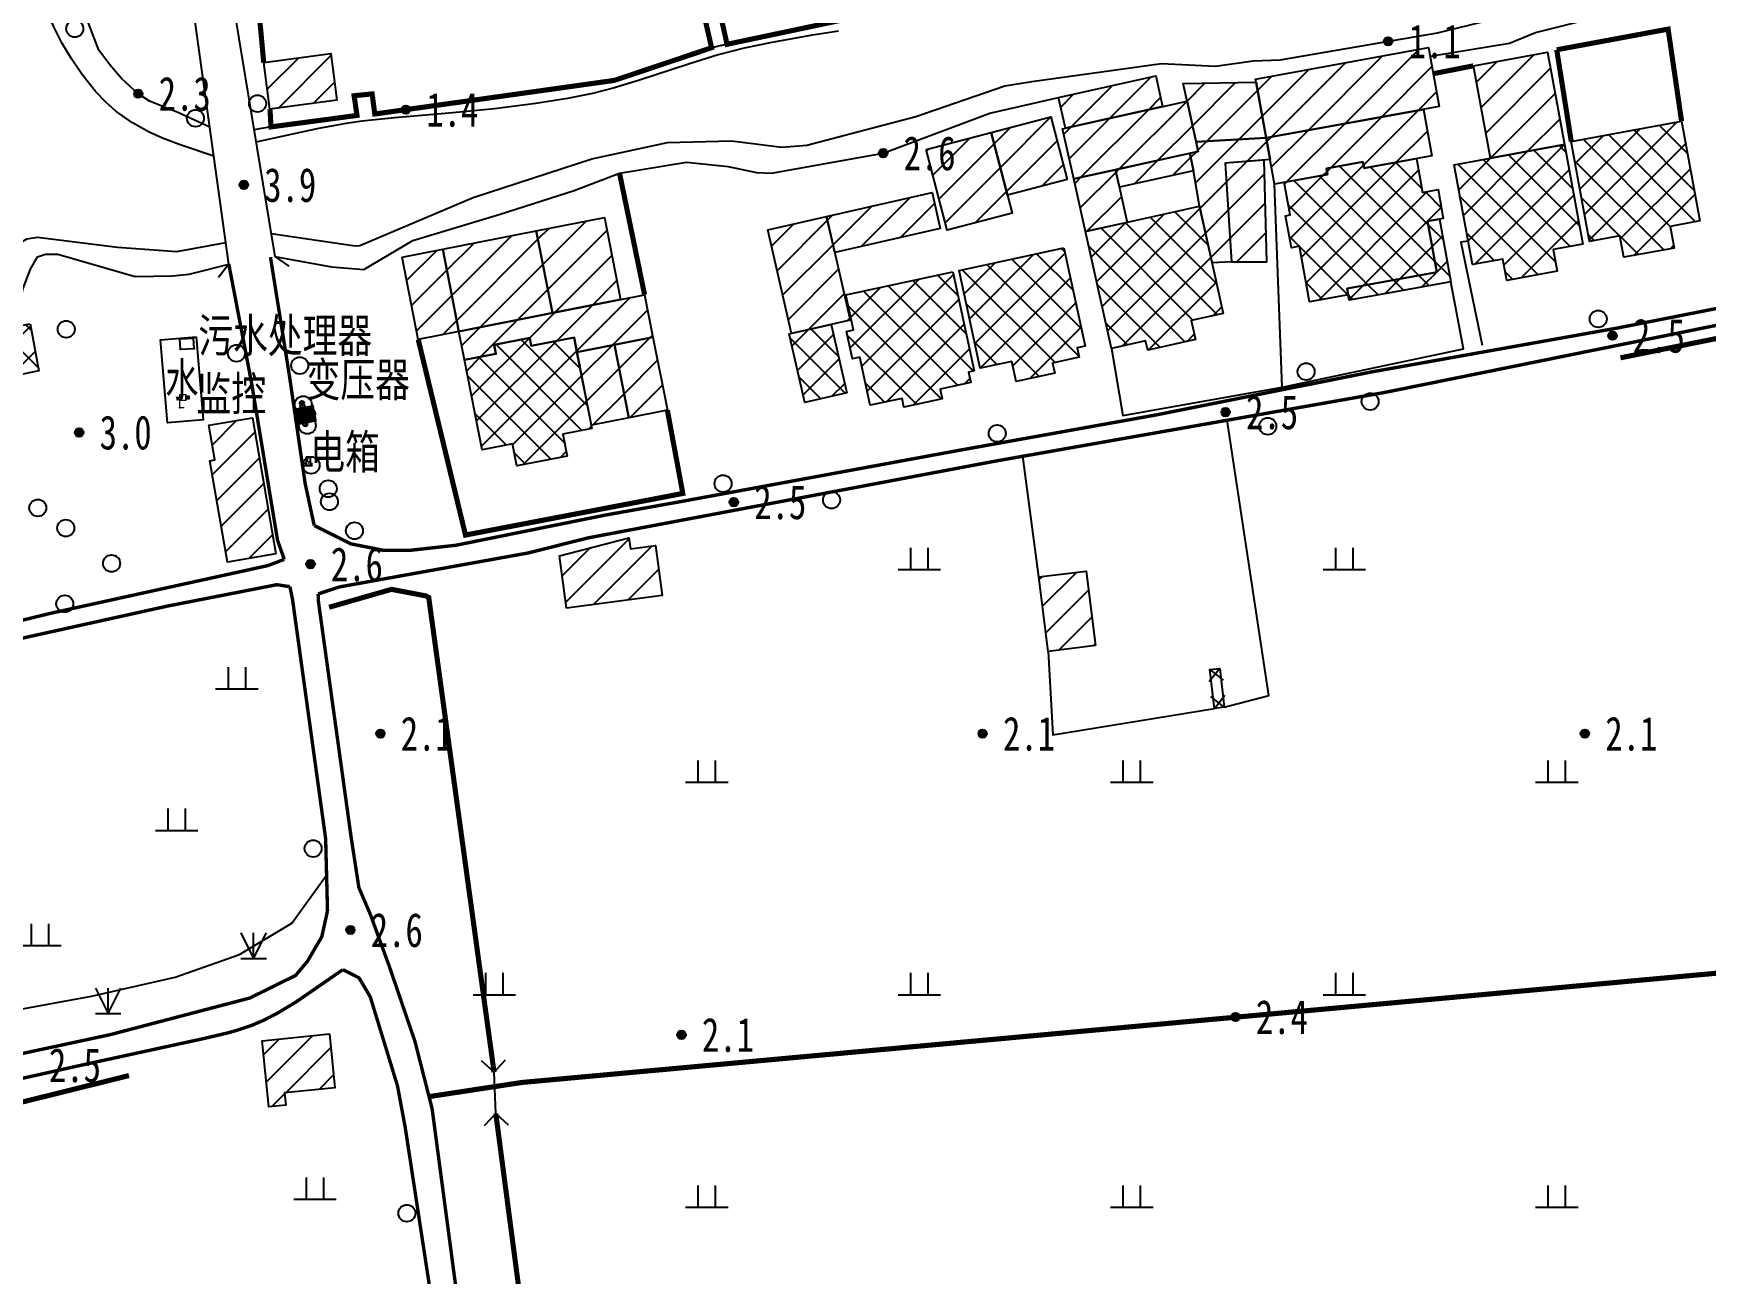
# Model space of a CAD drawing. Header units: metres. Extents: x 494039 to 619385, y 3351420 to 3402703.
# Drawn here: x 589556.1 to 589752.9, y 3392896.5 to 3393042.3 of the extents above; entities that cross this region are included whole.
import ezdxf
from ezdxf.enums import TextEntityAlignment as Align

# ---------------------------------------------------------------- set-up
doc = ezdxf.new("R2010")
doc.units = ezdxf.units.M
for name, pattern in [('2180', [0]), ('2430', [0]), ('2450', [0]), ('4410a', [0]), ('8521', [0]), ('8522', [0]), ('9610', [0])]:
    doc.linetypes.add(name, pattern=pattern)
for name, color, linetype in [('210100', 130, 'Continuous'), ('220200', 130, 'Continuous'), ('220900', 130, '2180'), ('261000', 141, 'Continuous'), ('310300', 8, 'Continuous'), ('310500', 8, 'Continuous'), ('310600', 8, 'Continuous'), ('380201', 8, '2430'), ('380202', 8, '2450'), ('420500', 8, 'Continuous'), ('430300', 8, 'Continuous'), ('440200', 8, '4410a'), ('510301', 8, 'Continuous'), ('510402', 8, 'Continuous'), ('720100', 8, 'Continuous'), ('760201', 8, '8521'), ('760202', 8, '8522'), ('810100', 8, '9610'), ('810302', 8, 'Continuous'), ('820200', 8, 'Continuous'), ('ASSIST', 8, 'Continuous'), ('DLSS', 8, 'Continuous'), ('GXYZ', 8, 'Continuous'), ('JMD', 8, 'Continuous'), ('备注', 8, 'Continuous')]:
    doc.layers.add(name, color=color, linetype=linetype)
doc.styles.add('HZ', font='simsun.ttc', dxfattribs={"width": 0.8})
pattern_1 = [(45, (0, 0), (-1.767766953, 1.767766953), []), (135, (0, 0), (-1.767766953, -1.767766953), [])]
pattern_2 = [(45, (0, 0), (-1.767766953, 1.767766953), [])]

# ---------------------------------------------------------------- blocks, each defined once
blk = doc.blocks.new('gc170')
at = {"linetype": 'Continuous'}
blk.add_circle((0, 0), 0.5, dxfattribs=at)
blk = doc.blocks.new('A$C28A84825')
at = {"linetype": 'Continuous', "const_width": 0.2, "flags": 128}
blk.add_lwpolyline([(0.33, 1.43), (0.13, 0.73), (0.53, 0.73), (0.33, 0.03)], dxfattribs=at)
blk = doc.blocks.new('gc314')
for p, q in [((-0.5, 0.5), (-1, 0.5)), ((-1, 0), (1, 0)), ((0.5, 0), (0.5, 0.5)), ((0.5, 0.5), (1, 0.5))]:
    blk.add_line(p, q)
blk.add_lwpolyline([(-0.5, 0), (0.5, 0), (0.5, 2), (-0.5, 2)], close=True)
blk.add_blockref('A$C28A84825', (-0.33, 0.27))
blk = doc.blocks.new('gc355')
blk.add_hatch(color=256).paths.add_polyline_path([(1.4, 2.7), (2.2, 2.7), (2.2, 1.9), (1.4, 1.9)])
at = {"lineweight": 15}
for q in [(0, 3), (1, 0)]:
    blk.add_line((0, 0), q, dxfattribs=at)
for points in [[(0, 3), (1.4, 3), (1.4, 1.6), (0, 1.6)], [(1.4, 2.7), (2.2, 2.7), (2.2, 1.9), (1.4, 1.9), (1.4, 2.7)]]:
    blk.add_lwpolyline(points, dxfattribs=at)
blk = doc.blocks.new('0612-线路地形')
at = {"layer": 'ASSIST', "color": 8, "linetype": 'Continuous', "flags": 128}
blk.add_lwpolyline([(589587.73, 3392998.85), (589588.13, 3392996.36)], dxfattribs=at)
at = {"layer": 'GXYZ', "color": 8, "linetype": 'Continuous'}
for p, q in [((589588.07, 3392998.65), (589587.48, 3392998.55)), ((589587.48, 3392998.55), (589587.79, 3392996.56)), ((589588.39, 3392996.65), (589588.07, 3392998.65)), ((589587.79, 3392996.56), (589588.39, 3392996.65))]:
    blk.add_line(p, q, dxfattribs=at)
at = {"layer": 'GXYZ', "color": 8, "linetype": 'Continuous', "const_width": 0.6, "flags": 128}
blk.add_lwpolyline([(589587.97, 3392997.35), (589587.89, 3392997.85)], dxfattribs=at)
at = {"layer": 'JMD', "color": 8, "linetype": 'Continuous', "flags": 128}
blk.add_lwpolyline([(589573.4, 3393005.19), (589575.07, 3393005.29), (589574.99, 3393006.44), (589573.32, 3393006.38)], close=True, dxfattribs=at)
at = {"layer": '备注', "color": 8, "linetype": 'Continuous'}
for p in [(589573.32, 3393006.38, 2.94), (589573.4, 3393005.19, 3.05), (589574.99, 3393006.44, 2.88), (589575.07, 3393005.29, 2.9), (589573.38, 3392998.35, 2.74), (589587.73, 3392998.85, 2.62), (589588.13, 3392996.36, 2.65), (589588.47, 3392991.49, 2.79)]:
    blk.add_point(p, dxfattribs=at)
at = {"layer": 'DLSS', "color": 8, "linetype": 'Continuous', "xscale": 0.5, "yscale": 0.5}
blk.add_blockref('gc355', (589573.38, 3392998.35, 2.74), dxfattribs=at)
at = {"layer": 'GXYZ', "color": 8, "linetype": 'Continuous', "xscale": 0.5, "yscale": 0.5}
for name, p in [('gc170', (589587.73, 3392998.85)), ('gc170', (589588.13, 3392996.36)), ('gc314', (589588.47, 3392991.49, 2.79))]:
    blk.add_blockref(name, p, dxfattribs=at)
at = {"layer": '备注', "color": 8, "linetype": 'Continuous', "style": 'HZ', "width": 0.75}
for s, p in [('污水处理器', (589575.53, 3393004.81, 3.05)), ('变压器', (589588.16, 3392999.61, 2.62)), ('监控', (589575.33, 3392997.94, 2.74)), ('电箱', (589588.72, 3392991.11, 2.79))]:
    blk.add_text(s, height=4, dxfattribs=at).set_placement(p)
blk = doc.blocks.new('p_point')
for radius in [0.25, 0.2, 0.15, 0.1, 0.05]:
    blk.add_circle((0, 0), radius)
blk.add_point((0, 0))
blk = doc.blocks.new('vm')
at = {"linetype": 'Continuous'}
for p, q in [((-0.5, 0), (-0.5, 1.3)), ((0.5, 1.3), (0.5, 0)), ((1.25, 0), (-1.25, 0))]:
    blk.add_line(p, q, dxfattribs=at)
blk = doc.blocks.new('gc124')
for p, q in [((-0.75, 1.5), (0, 0)), ((0, 0), (0, 1.5)), ((0, 0), (0.75, 1.5)), ((-0.75, 0), (0.75, 0))]:
    blk.add_line(p, q)
blk = doc.blocks.new('1-3&1-4')
at = {"layer": '310300', "linetype": 'Continuous'}
h = blk.add_hatch(dxfattribs=at)
h.set_pattern_fill('ANSI31', color=8, scale=20, style=0)
h.set_pattern_definition(pattern_2)
h.paths.add_polyline_path([(589701.1736, 3393030.0342), (589699.9133, 3393036.9719), (589720.2703, 3393040.6699), (589721.5306, 3393033.7322)])
h = blk.add_hatch(dxfattribs=at)
h.set_pattern_fill('ANSI31', color=8, scale=20, style=0)
h.set_pattern_definition(pattern_2)
h.paths.add_polyline_path([(589583.9726, 3393033.4203), (589583.2331, 3393038.9057), (589591.115, 3393039.9681), (589591.8544, 3393034.4827)])
h = blk.add_hatch(dxfattribs=at)
h.set_pattern_fill('ANSI31', color=8, scale=20, style=0)
h.set_pattern_definition(pattern_2)
h.paths.add_polyline_path([(589727.5406, 3393027.6716), (589725.5428, 3393038.5223), (589734.2666, 3393040.1285), (589736.2643, 3393029.2777)])
h = blk.add_hatch(dxfattribs=at)
h.set_pattern_fill('ANSI31', color=8, scale=20, style=0)
h.set_pattern_definition(pattern_2)
h.paths.add_polyline_path([(589677.5495, 3393031.1933), (589676.7466, 3393034.8104), (589688.1757, 3393037.3475), (589688.9786, 3393033.7304)])
h = blk.add_hatch(dxfattribs=at)
h.set_pattern_fill('ANSI31', color=8, scale=20, style=0)
h.set_pattern_definition(pattern_2)
h.paths.add_polyline_path([(589701.1736, 3393030.0342), (589692.9235, 3393029.5766), (589691.8595, 3393034.3699), (589691.4149, 3393036.4341), (589699.9834, 3393036.586)])
h = blk.add_hatch(dxfattribs=at)
h.set_pattern_fill('ANSI31', color=8, scale=20, style=0)
h.set_pattern_definition(pattern_2)
h.paths.add_polyline_path([(589678.531, 3393025.2101), (589677.2191, 3393031.1199), (589691.8595, 3393034.3699), (589693.1714, 3393028.46)])
h = blk.add_hatch(dxfattribs=at)
h.set_pattern_fill('ANSI31', color=8, scale=20, style=0)
h.set_pattern_definition(pattern_2)
h.paths.add_polyline_path([(589712.6781, 3393026.482), (589712.5449, 3393027.2152), (589708.2749, 3393026.4395), (589708.401, 3393025.7452), (589702.1588, 3393024.6113), (589701.1736, 3393030.0342), (589719.6704, 3393033.3943), (589720.6626, 3393027.9325)])
h = blk.add_hatch(dxfattribs=at)
h.set_pattern_fill('ANSI31', color=8, scale=20, style=0)
h.set_pattern_definition(pattern_2)
h.paths.add_polyline_path([(589668.8157, 3393030.6793), (589675.8456, 3393032.5225), (589677.7744, 3393025.1659), (589670.7445, 3393023.3228)])
h = blk.add_hatch(dxfattribs=at)
h.set_pattern_fill('ANSI31', color=8, scale=20, style=0)
h.set_pattern_definition(pattern_2)
h.paths.add_polyline_path([(589661.1629, 3393028.6728), (589668.8157, 3393030.6793), (589671.3042, 3393021.1881), (589663.6514, 3393019.1817)])
h = blk.add_hatch(dxfattribs=at)
h.set_pattern_fill('ANSI31', color=8, scale=20, style=0)
h.set_pattern_definition(pattern_2)
h.paths.add_polyline_path([(589692.9235, 3393029.5766), (589701.1736, 3393030.0342), (589701.6368, 3393027.4845), (589696.3548, 3393027.0833), (589697.0701, 3393015.4759), (589694.7976, 3393015.3664), (589693.3248, 3393022.0009), (589692.6256, 3393026.1811), (589692.1691, 3393028.2375), (589693.1714, 3393028.46)])
h = blk.add_hatch(dxfattribs=at)
h.set_pattern_fill('ANSI31', color=8, scale=20, style=0)
h.set_pattern_definition(pattern_2)
h.paths.add_polyline_path([(589692.1691, 3393028.2375), (589692.6256, 3393026.1811), (589683.896, 3393024.2433), (589683.4395, 3393026.2997)])
h = blk.add_hatch(dxfattribs=at)
h.set_pattern_fill('ANSI31', color=8, scale=20, style=0)
h.set_pattern_definition(pattern_2)
h.paths.add_polyline_path([(589696.3548, 3393027.0833), (589697.0701, 3393015.4759), (589701.2485, 3393015.472), (589700.9271, 3393027.4306)])
h = blk.add_hatch(dxfattribs=at)
h.set_pattern_fill('ANSI31', color=8, scale=20, style=0)
h.set_pattern_definition(pattern_2)
h.paths.add_polyline_path([(589679.9047, 3393019.0218), (589678.531, 3393025.2101), (589683.4395, 3393026.2997), (589684.8132, 3393020.1114)])
h = blk.add_hatch(dxfattribs=at)
h.set_pattern_fill('ANSI31', color=8, scale=20, style=0)
h.set_pattern_definition(pattern_2)
h.paths.add_polyline_path([(589649.4619, 3393020.788), (589661.8557, 3393023.6066), (589662.8183, 3393019.3738), (589650.4245, 3393016.5552)])
h = blk.add_hatch(dxfattribs=at)
h.set_pattern_fill('ANSI31', color=8, scale=20, style=0)
h.set_pattern_definition(pattern_2)
h.paths.add_polyline_path([(589617.2106, 3393009.4508), (589606.2006, 3393007.2772), (589604.2922, 3393016.9444), (589615.3021, 3393019.1179)])
h = blk.add_hatch(dxfattribs=at)
h.set_pattern_fill('ANSI31', color=8, scale=20, style=0)
h.set_pattern_definition(pattern_2)
h.paths.add_polyline_path([(589617.2106, 3393009.4508), (589615.3021, 3393019.1179), (589623.3076, 3393020.6984), (589625.2161, 3393011.0313)])
h = blk.add_hatch(dxfattribs=at)
h.set_pattern_fill('ANSI31', color=8, scale=20, style=0)
h.set_pattern_definition(pattern_2)
h.paths.add_polyline_path([(589645.3075, 3393007.0324), (589642.5373, 3393019.2132), (589649.4619, 3393020.788), (589652.2321, 3393008.6072)])
h = blk.add_hatch(dxfattribs=at)
h.set_pattern_fill('ANSI31', color=8, scale=20, style=0)
h.set_pattern_definition(pattern_2)
h.paths.add_polyline_path([(589606.2006, 3393007.2772), (589601.4106, 3393006.3316), (589599.5021, 3393015.9987), (589604.2922, 3393016.9444)])
h = blk.add_hatch(dxfattribs=at)
h.set_pattern_fill('ANSI31', color=8, scale=20, style=0)
h.set_pattern_definition(pattern_2)
h.paths.add_polyline_path([(589620.0866, 3393004.8353), (589619.7459, 3393006.5612), (589614.7172, 3393005.5684), (589614.5269, 3393006.5324), (589610.2976, 3393005.6974), (589610.5066, 3393004.639), (589606.8635, 3393003.9197), (589606.2006, 3393007.2772), (589628.042, 3393011.5891), (589629.0269, 3393006.6002)])
h = blk.add_hatch(dxfattribs=at)
h.set_pattern_fill('ANSI31', color=8, scale=20, style=0)
h.set_pattern_definition(pattern_2)
h.paths.add_polyline_path([(589620.0866, 3393004.8353), (589624.4911, 3393005.7048), (589626.1871, 3392997.1138), (589621.7826, 3392996.2442)])
h = blk.add_hatch(dxfattribs=at)
h.set_pattern_fill('ANSI31', color=8, scale=20, style=0)
h.set_pattern_definition(pattern_2)
h.paths.add_polyline_path([(589624.4911, 3393005.7048), (589629.0269, 3393006.6002), (589630.7229, 3392998.0092), (589626.1871, 3392997.1138)])
h = blk.add_hatch(dxfattribs=at)
h.set_pattern_fill('ANSI31', color=8, scale=20, style=0)
h.set_pattern_definition(pattern_2)
h.paths.add_polyline_path([(589584.6745, 3392981.1184), (589578.9602, 3392980.1286), (589576.8933, 3392992.0611), (589577.4987, 3392992.166), (589576.7936, 3392996.2366), (589581.9025, 3392997.1215)])
h = blk.add_hatch(dxfattribs=at)
h.set_pattern_fill('ANSI31', color=8, scale=20, style=0)
h.set_pattern_definition(pattern_2)
h.paths.add_polyline_path([(589618.8667, 3392974.7306), (589618.0477, 3392980.8678), (589626.2015, 3392983.0083), (589626.3748, 3392981.7102), (589629.3398, 3392982.1058), (589630.1235, 3392976.2328)])
h = blk.add_hatch(dxfattribs=at)
h.set_pattern_fill('ANSI31', color=8, scale=20, style=0)
h.set_pattern_definition(pattern_2)
h.paths.add_polyline_path([(589681.0803, 3392970.3336), (589675.5282, 3392969.646), (589674.4427, 3392978.4116), (589679.9947, 3392979.0992)])
h = blk.add_hatch(dxfattribs=at)
h.set_pattern_fill('ANSI31', color=8, scale=20, style=0)
h.set_pattern_definition(pattern_2)
h.paths.add_polyline_path([(589590.9631, 3392924.6439), (589591.6093, 3392918.3161), (589585.6728, 3392917.7098), (589585.8203, 3392916.2655), (589583.854, 3392916.0646), (589583.0602, 3392923.8367)])
at = {"layer": '310500', "linetype": 'Continuous'}
h = blk.add_hatch(dxfattribs=at)
h.set_pattern_fill('ANSI37', color=8, scale=20, style=0)
h.set_pattern_definition(pattern_1)
h.paths.add_polyline_path([(589750.0384, 3393032.0152), (589752.1988, 3393020.2817), (589748.6916, 3393019.636), (589749.1609, 3393017.0871), (589743.2585, 3393016.0004), (589742.7925, 3393018.5315), (589739.2224, 3393017.8743), (589737.0589, 3393029.6255)])
h = blk.add_hatch(dxfattribs=at)
h.set_pattern_fill('ANSI37', color=8, scale=20, style=0)
h.set_pattern_definition(pattern_1)
h.paths.add_polyline_path([(589736.2643, 3393029.2777), (589738.4247, 3393017.5442), (589734.9175, 3393016.8985), (589735.3868, 3393014.3496), (589729.4844, 3393013.2629), (589729.0184, 3393015.794), (589725.4484, 3393015.1367), (589723.2848, 3393026.888)])
h = blk.add_hatch(dxfattribs=at)
h.set_pattern_fill('ANSI37', color=8, scale=20, style=0)
h.set_pattern_definition(pattern_1)
h.paths.add_polyline_path([(589708.401, 3393025.7452), (589708.2749, 3393026.4395), (589712.5449, 3393027.2152), (589712.6781, 3393026.482), (589718.847, 3393027.6027), (589719.5684, 3393023.6316), (589721.384, 3393023.9614), (589721.9994, 3393020.5735), (589720.1613, 3393020.2395), (589721.2499, 3393014.2468), (589710.6994, 3393012.3302), (589710.8316, 3393011.6026), (589706.2618, 3393010.7724), (589705.0773, 3393017.2928), (589704.1337, 3393017.1214), (589703.4496, 3393020.887), (589703.994, 3393020.9859), (589703.2979, 3393024.8182)])
h = blk.add_hatch(dxfattribs=at)
h.set_pattern_fill('ANSI37', color=8, scale=20, style=0)
h.set_pattern_definition(pattern_1)
h.paths.add_polyline_path([(589696.1226, 3393009.3975), (589692.3516, 3393008.5604), (589692.8473, 3393006.3273), (589687.2282, 3393005.0799), (589686.9863, 3393006.1698), (589682.9562, 3393005.2752), (589679.9047, 3393019.0218), (589693.3248, 3393022.0009)])
h = blk.add_hatch(dxfattribs=at)
h.set_pattern_fill('ANSI37', color=8, scale=20, style=0)
h.set_pattern_definition(pattern_1)
h.paths.add_polyline_path([(589721.2499, 3393014.2468), (589720.1613, 3393020.2395), (589721.5669, 3393020.4949), (589722.9048, 3393013.13), (589710.9487, 3393010.958), (589710.6994, 3393012.3302)])
h = blk.add_hatch(dxfattribs=at)
h.set_pattern_fill('ANSI37', color=8, scale=20, style=0)
h.set_pattern_definition(pattern_1)
h.paths.add_polyline_path([(589677.3658, 3393017.1161), (589679.8607, 3393005.5393), (589678.936, 3393005.34), (589679.1734, 3393004.2383), (589676.0492, 3393003.565), (589676.3064, 3393002.3717), (589671.7461, 3393001.389), (589671.2359, 3393003.7564), (589667.5235, 3393002.9563), (589665.0442, 3393014.4607)])
h = blk.add_hatch(dxfattribs=at)
h.set_pattern_fill('ANSI37', color=8, scale=20, style=0)
h.set_pattern_definition(pattern_1)
h.paths.add_polyline_path([(589664.3045, 3393014.3013), (589666.8167, 3393002.6443), (589666.1477, 3393002.5001), (589666.4135, 3393001.2668), (589662.8115, 3393000.4905), (589663.0555, 3392999.3583), (589658.5571, 3392998.3889), (589658.3388, 3392999.4018), (589654.5835, 3392998.5925), (589653.3639, 3393004.2517), (589652.4896, 3393004.0633), (589651.7966, 3393007.2787), (589652.6093, 3393007.4539), (589651.7182, 3393011.5889)])
h = blk.add_hatch(dxfattribs=at)
h.set_pattern_fill('ANSI37', color=8, scale=20, style=0)
h.set_pattern_definition(pattern_1)
h.paths.add_polyline_path([(589555.7518, 3393008.187), (589556.7658, 3393002.6538), (589552.0235, 3393001.6772), (589550.7507, 3393007.2585)])
h = blk.add_hatch(dxfattribs=at)
h.set_pattern_fill('ANSI37', color=8, scale=20, style=0)
h.set_pattern_definition(pattern_1)
h.paths.add_polyline_path([(589651.8406, 3393000.0563), (589646.8991, 3392998.9325), (589645.0694, 3393006.9782), (589650.0108, 3393008.102)])
h = blk.add_hatch(dxfattribs=at)
h.set_pattern_fill('ANSI37', color=8, scale=20, style=0)
h.set_pattern_definition(pattern_1)
h.paths.add_polyline_path([(589621.8546, 3392995.8798), (589618.4057, 3392995.199), (589618.9153, 3392992.6174), (589613.0072, 3392991.451), (589612.4925, 3392994.058), (589608.9485, 3392993.3584), (589606.8635, 3393003.9197), (589610.5867, 3393004.6548), (589610.3777, 3393005.7132), (589614.5269, 3393006.5324), (589614.7172, 3393005.5684), (589619.7459, 3393006.5612)])
at = {"layer": '210100', "color": 141, "linetype": 'Continuous', "elevation": 1.0574, "flags": 128}
for points in [[(589650.8572, 3393042.6042), (589647.5654, 3393042.0881), (589643.0244, 3393041.2809), (589639.77, 3393040.5889), (589636.7111, 3393039.8004), (589633.3161, 3393038.7721), (589627.3344, 3393036.7933), (589624.3364, 3393035.8838), (589621.9078, 3393035.2756), (589618.9601, 3393034.6825), (589615.2413, 3393034.0882), (589610.3733, 3393033.4778), (589605.4875, 3393032.9939), (589598.6274, 3393032.4224), (589594.8033, 3393032.0103), (589592.921, 3393031.7389), (589589.6667, 3393031.1376), (589582.3213, 3393029.5565)], [(589584.1008, 3393018.7818), (589593.9915, 3393017.3565), (589594.5568, 3393017.3899), (589607.8761, 3393023.0343), (589621.8461, 3393027.5851), (589630.7361, 3393029.4901), (589638.2502, 3393029.7018), (589644.1769, 3393028.961), (589647.1402, 3393029.1726), (589659.9461, 3393032.5593), (589670.4236, 3393036.1576), (589673.5986, 3393036.6868), (589688.8386, 3393038.8035), (589695.1886, 3393038.486), (589699.6336, 3393039.121), (589702.8086, 3393039.2268), (589721.3294, 3393042.4018), (589733.5002, 3393045.3651), (589749.7986, 3393049.8101), (589779.1144, 3393054.5726)], [(589577.3518, 3393027.9047), (589573.4109, 3393029.2105), (589571.3199, 3393030.0168), (589569.755, 3393030.7357), (589567.8109, 3393031.8143), (589566.4889, 3393032.708), (589565.8547, 3393033.192), (589564.6522, 3393034.2356), (589563.4518, 3393035.4926), (589561.8305, 3393037.5454), (589560.6086, 3393039.3604), (589559.4971, 3393041.2447), (589558.5152, 3393043.1907), (589557.6731, 3393045.2282), (589556.7854, 3393047.7723), (589554.5566, 3393054.7842)], [(589525.1933, 3393002.3567), (589529.9297, 3393008.594), (589541.1044, 3393014.7973), (589547.8884, 3393016.6645), (589548.7483, 3393016.5983), (589550.0712, 3393015.2754), (589550.7327, 3393014.2171), (589551.8572, 3393013.9525), (589553.4447, 3393016.2676), (589554.4369, 3393017.5905), (589555.3629, 3393018.1858), (589556.6197, 3393018.3843), (589566.0124, 3393017.1936), (589573.0238, 3393016.6645), (589578.7712, 3393017.731)]]:
    blk.add_lwpolyline(points, dxfattribs=at)
at = {"layer": '220200', "color": 141, "linetype": 'Continuous', "const_width": 0.6, "flags": 128}
for points, elevation in [([(589742.851, 3393004.1776), (589768.2199, 3393009.2709), (589778.2935, 3392936.1886)], 2.5317), ([(589506.8677, 3392906.5388), (589554.281, 3392916.4965), (589567.3796, 3392919.7486)], 2.4693)]:
    blk.add_lwpolyline(points, dxfattribs=dict(at, elevation=elevation))
for points in [[(589610.3343, 3392920.1359), (589602.6475, 3392975.9799), (589602.3223, 3392976.17), (589598.2652, 3392976.9418), (589590.925, 3392974.8331)], [(589617.8976, 3392859.4711), (589610.5336, 3392915.2925)]]:
    blk.add_lwpolyline(points, dxfattribs=at)
at = {"layer": '220900', "color": 141, "linetype": 'Continuous'}
for p, q in [((589610.3343, 3392920.1359), (589608.8631, 3392921.4908)), ((589610.3343, 3392920.1359), (589611.6892, 3392921.6071)), ((589610.5336, 3392915.2925), (589609.1787, 3392913.8213)), ((589610.5336, 3392915.2925), (589612.0048, 3392913.9376))]:
    blk.add_line(p, q, dxfattribs=at)
at = {"layer": '220900', "color": 141, "linetype": '2180', "elevation": 2.663, "flags": 128}
blk.add_lwpolyline([(589610.5336, 3392915.2925), (589610.3343, 3392920.1359)], dxfattribs=at)
at = {"layer": '261000', "color": 141, "linetype": 'Continuous', "flags": 128}
blk.add_lwpolyline([(589575.2789, 3393006.6539), (589576.1206, 3392996.8999), (589571.9229, 3392996.5377), (589571.0812, 3393006.2917)], close=True, dxfattribs=at)
at = {"layer": '310300', "color": 8, "linetype": 'Continuous', "flags": 128}
for points, elevation in [([(589701.1736, 3393030.0342), (589699.9133, 3393036.9719), (589720.2703, 3393040.6699), (589721.5306, 3393033.7322)], 6.8533), ([(589583.9726, 3393033.4203), (589583.2331, 3393038.9057), (589591.115, 3393039.9681), (589591.8544, 3393034.4827)], 5.3405), ([(589727.5406, 3393027.6716), (589725.5428, 3393038.5223), (589734.2666, 3393040.1285), (589736.2643, 3393029.2777)], 6.0484), ([(589677.5495, 3393031.1933), (589676.7466, 3393034.8104), (589688.1757, 3393037.3475), (589688.9786, 3393033.7304)], 6.7197), ([(589701.1736, 3393030.0342), (589692.9235, 3393029.5766), (589691.8595, 3393034.3699), (589691.4149, 3393036.4341), (589699.9834, 3393036.586)], 6.8533), ([(589678.531, 3393025.2101), (589677.2191, 3393031.1199), (589691.8595, 3393034.3699), (589693.1714, 3393028.46)], 7.0035), ([(589712.6781, 3393026.482), (589712.5449, 3393027.2152), (589708.2749, 3393026.4395), (589708.401, 3393025.7452), (589702.1588, 3393024.6113), (589701.1736, 3393030.0342), (589719.6704, 3393033.3943), (589720.6626, 3393027.9325)], 6.8533), ([(589668.8157, 3393030.6793), (589675.8456, 3393032.5225), (589677.7744, 3393025.1659), (589670.7445, 3393023.3228)], 6.5928), ([(589661.1629, 3393028.6728), (589668.8157, 3393030.6793), (589671.3042, 3393021.1881), (589663.6514, 3393019.1817)], 6.5738), ([(589692.9235, 3393029.5766), (589701.1736, 3393030.0342), (589701.6368, 3393027.4845), (589696.3548, 3393027.0833), (589697.0701, 3393015.4759), (589694.7976, 3393015.3664), (589693.3248, 3393022.0009), (589692.6256, 3393026.1811), (589692.1691, 3393028.2375), (589693.1714, 3393028.46)], 6.8088), ([(589692.1691, 3393028.2375), (589692.6256, 3393026.1811), (589683.896, 3393024.2433), (589683.4395, 3393026.2997)], 7.0035), ([(589679.9047, 3393019.0218), (589678.531, 3393025.2101), (589683.4395, 3393026.2997), (589684.8132, 3393020.1114)], 7.0035), ([(589649.4619, 3393020.788), (589661.8557, 3393023.6066), (589662.8183, 3393019.3738), (589650.4245, 3393016.5552)], 6.2876), ([(589617.2106, 3393009.4508), (589606.2006, 3393007.2772), (589604.2922, 3393016.9444), (589615.3021, 3393019.1179)], 6.1976), ([(589617.2106, 3393009.4508), (589615.3021, 3393019.1179), (589623.3076, 3393020.6984), (589625.2161, 3393011.0313)], 6.3311), ([(589645.3075, 3393007.0324), (589642.5373, 3393019.2132), (589649.4619, 3393020.788), (589652.2321, 3393008.6072)], 5.9441), ([(589606.2006, 3393007.2772), (589601.4106, 3393006.3316), (589599.5021, 3393015.9987), (589604.2922, 3393016.9444)], 6.1976), ([(589620.0866, 3393004.8353), (589619.7459, 3393006.5612), (589614.7172, 3393005.5684), (589614.5269, 3393006.5324), (589610.2976, 3393005.6974), (589610.5066, 3393004.639), (589606.8635, 3393003.9197), (589606.2006, 3393007.2772), (589628.042, 3393011.5891), (589629.0269, 3393006.6002)], 6.3311), ([(589620.0866, 3393004.8353), (589624.4911, 3393005.7048), (589626.1871, 3392997.1138), (589621.7826, 3392996.2442)], 6.3311), ([(589624.4911, 3393005.7048), (589629.0269, 3393006.6002), (589630.7229, 3392998.0092), (589626.1871, 3392997.1138)], 6.3311), ([(589584.6745, 3392981.1184), (589578.9602, 3392980.1286), (589576.8933, 3392992.0611), (589577.4987, 3392992.166), (589576.7936, 3392996.2366), (589581.9025, 3392997.1215)], 5.8848), ([(589681.0803, 3392970.3336), (589675.5282, 3392969.646), (589674.4427, 3392978.4116), (589679.9947, 3392979.0992)], 5.3944), ([(589590.9631, 3392924.6439), (589591.6093, 3392918.3161), (589585.6728, 3392917.7098), (589585.8203, 3392916.2655), (589583.854, 3392916.0646), (589583.0602, 3392923.8367)], 5.8848)]:
    blk.add_lwpolyline(points, close=True, dxfattribs=dict(at, elevation=elevation))
for points in [[(589696.3548, 3393027.0833), (589697.0701, 3393015.4759), (589701.2485, 3393015.472), (589700.9271, 3393027.4306)], [(589618.8667, 3392974.7306), (589618.0477, 3392980.8678), (589626.2015, 3392983.0083), (589626.3748, 3392981.7102), (589629.3398, 3392982.1058), (589630.1235, 3392976.2328)]]:
    blk.add_lwpolyline(points, close=True, dxfattribs=at)
at = {"layer": '310500', "color": 8, "linetype": 'Continuous', "flags": 128}
for points, elevation in [([(589750.0384, 3393032.0152), (589752.1988, 3393020.2817), (589748.6916, 3393019.636), (589749.1609, 3393017.0871), (589743.2585, 3393016.0004), (589742.7925, 3393018.5315), (589739.2224, 3393017.8743), (589737.0589, 3393029.6255)], 13.8607), ([(589736.2643, 3393029.2777), (589738.4247, 3393017.5442), (589734.9175, 3393016.8985), (589735.3868, 3393014.3496), (589729.4844, 3393013.2629), (589729.0184, 3393015.794), (589725.4484, 3393015.1367), (589723.2848, 3393026.888)], 13.8607), ([(589708.401, 3393025.7452), (589708.2749, 3393026.4395), (589712.5449, 3393027.2152), (589712.6781, 3393026.482), (589718.847, 3393027.6027), (589719.5684, 3393023.6316), (589721.384, 3393023.9614), (589721.9994, 3393020.5735), (589720.1613, 3393020.2395), (589721.2499, 3393014.2468), (589710.6994, 3393012.3302), (589710.8316, 3393011.6026), (589706.2618, 3393010.7724), (589705.0773, 3393017.2928), (589704.1337, 3393017.1214), (589703.4496, 3393020.887), (589703.994, 3393020.9859), (589703.2979, 3393024.8182)], 13.9498), ([(589721.2499, 3393014.2468), (589720.1613, 3393020.2395), (589721.5669, 3393020.4949), (589722.9048, 3393013.13), (589710.9487, 3393010.958), (589710.6994, 3393012.3302)], 10.1099), ([(589677.3658, 3393017.1161), (589679.8607, 3393005.5393), (589678.936, 3393005.34), (589679.1734, 3393004.2383), (589676.0492, 3393003.565), (589676.3064, 3393002.3717), (589671.7461, 3393001.389), (589671.2359, 3393003.7564), (589667.5235, 3393002.9563), (589665.0442, 3393014.4607)], 14.6343), ([(589664.3045, 3393014.3013), (589666.8167, 3393002.6443), (589666.1477, 3393002.5001), (589666.4135, 3393001.2668), (589662.8115, 3393000.4905), (589663.0555, 3392999.3583), (589658.5571, 3392998.3889), (589658.3388, 3392999.4018), (589654.5835, 3392998.5925), (589653.3639, 3393004.2517), (589652.4896, 3393004.0633), (589651.7966, 3393007.2787), (589652.6093, 3393007.4539), (589651.7182, 3393011.5889)], 14.6343), ([(589555.7518, 3393008.187), (589556.7658, 3393002.6538), (589552.0235, 3393001.6772), (589550.7507, 3393007.2585)], 7.5221)]:
    blk.add_lwpolyline(points, close=True, dxfattribs=dict(at, elevation=elevation))
for points in [[(589696.1226, 3393009.3975), (589692.3516, 3393008.5604), (589692.8473, 3393006.3273), (589687.2282, 3393005.0799), (589686.9863, 3393006.1698), (589682.9562, 3393005.2752), (589679.9047, 3393019.0218), (589693.3248, 3393022.0009)], [(589651.8406, 3393000.0563), (589646.8991, 3392998.9325), (589645.0694, 3393006.9782), (589650.0108, 3393008.102)], [(589621.8546, 3392995.8798), (589618.4057, 3392995.199), (589618.9153, 3392992.6174), (589613.0072, 3392991.451), (589612.4925, 3392994.058), (589608.9485, 3392993.3584), (589606.8635, 3393003.9197), (589610.5867, 3393004.6548), (589610.3777, 3393005.7132), (589614.5269, 3393006.5324), (589614.7172, 3393005.5684), (589619.7459, 3393006.5612)]]:
    blk.add_lwpolyline(points, close=True, dxfattribs=at)
at = {"layer": '310600', "color": 8, "linetype": 'Continuous'}
for p, q in [((589695.707, 3392967.6389), (589694.4588, 3392966.0762)), ((589694.5595, 3392967.5105), (589696.1222, 3392966.2623)), ((589696.2179, 3392963.0717), (589694.6552, 3392964.3199)), ((589695.0704, 3392962.9433), (589696.3186, 3392964.506))]:
    blk.add_line(p, q, dxfattribs=at)
at = {"layer": '310600', "color": 8, "linetype": 'Continuous', "flags": 128}
blk.add_lwpolyline([(589695.707, 3392967.6389), (589696.2179, 3392963.0717), (589695.0704, 3392962.9433), (589694.5595, 3392967.5105)], close=True, dxfattribs=at)
at = {"layer": '380201', "color": 8, "linetype": '2430', "const_width": 0.6, "flags": 128}
for points in [[(589582.2817, 3393054.4431), (589582.8121, 3393048.8551), (589582.4835, 3393047.0502), (589583.2331, 3393038.9057)], [(589583.9726, 3393033.4203), (589584.0907, 3393031.3392), (589594.2061, 3393032.6861), (589593.8668, 3393035.005), (589595.9882, 3393035.2175), (589596.3022, 3393032.8548), (589624.4844, 3393036.8075), (589635.9283, 3393040.6491), (589633.8287, 3393049.6927), (589632.6189, 3393049.2378), (589632.2283, 3393050.9016)], [(589635.4127, 3393051.4603), (589637.7442, 3393041.0561), (589655.0262, 3393044.7008)], [(589628.042, 3393011.5891), (589625.0893, 3393025.9144)], [(589601.4106, 3393006.3316), (589606.9709, 3392983.3286), (589632.5383, 3392988.2212), (589630.7229, 3392998.0092)]]:
    blk.add_lwpolyline(points, dxfattribs=at)
for points, elevation in [([(589750.0384, 3393032.0152), (589748.4565, 3393042.8373), (589735.3516, 3393040.4082)], 6.4707), ([(589735.3516, 3393040.4082), (589737.0589, 3393029.6255)], 6.4707), ([(589725.5428, 3393038.5223), (589720.8283, 3393037.5982)], 5.8792)]:
    blk.add_lwpolyline(points, dxfattribs=dict(at, elevation=elevation))
at = {"layer": '380202', "color": 8, "linetype": '2450', "flags": 128}
for points in [[(589682.9562, 3393005.2752), (589684.3027, 3392997.3852), (589703.0659, 3393000.7347), (589702.1588, 3393024.6113)], [(589703.0659, 3393000.7347), (589724.4, 3393005.2279), (589722.9048, 3393013.13)]]:
    blk.add_lwpolyline(points, dxfattribs=at)
at = {"layer": '380202', "color": 8, "linetype": '2450', "elevation": 5.8792, "flags": 128}
blk.add_lwpolyline([(589724.9402, 3393017.8969), (589724.0845, 3393017.7757), (589726.5777, 3393005.6445)], dxfattribs=at)
at = {"layer": '420500', "color": 8, "linetype": 'Continuous', "const_width": 0.4, "flags": 128}
for points in [[(589769.9553, 3393013.0901), (589742.5253, 3393007.6869), (589713.4034, 3393002.4875), (589688.3848, 3392997.4867), (589665.0764, 3392993.3007), (589632.1678, 3392987.2401), (589623.4024, 3392985.6754), (589605.8468, 3392982.1282), (589600.4069, 3392981.5275), (589597.2865, 3392981.536), (589593.5103, 3392982.2894), (589589.1721, 3392984.4559)], [(589579.1233, 3393015.207), (589581.8143, 3393001.1712), (589584.8574, 3392982.7262), (589585.6507, 3392980.4669)], [(589589.1721, 3392984.4559), (589588.1042, 3392989.413), (589586.2864, 3393001.8706), (589584.0274, 3393016.0169)], [(589589.6358, 3392976.4015), (589592.1106, 3392977.2206), (589614.3921, 3392981.2289), (589621.3376, 3392982.985), (589669.3007, 3392992.0248), (589715.0281, 3393000.085), (589762.0132, 3393009.5896), (589767.7506, 3393010.7012), (589769.1889, 3393009.9641), (589777.8884, 3393011.5248), (589779.0766, 3393012.4919), (589783.8138, 3393013.6688), (589790.8869, 3393014.934), (589794.5455, 3393014.976), (589798.2733, 3393013.0041), (589799.42, 3393010.8796), (589808.1944, 3392979.7447), (589809.7035, 3392974.1735), (589810.4641, 3392973.5211), (589813.6508, 3392973.1117), (589816.1088, 3392964.5172), (589818.1956, 3392965.052)], [(589585.6507, 3392980.4669), (589583.72, 3392979.7352), (589558.18, 3392974.1278), (589536.8851, 3392968.9443), (589529.982, 3392966.6175), (589517.564, 3392961.7258)], [(589518.144, 3392958.5425), (589524.4912, 3392962.1969), (589538.3445, 3392967.5523), (589571.843, 3392974.959), (589584.7717, 3392977.4895), (589586.3144, 3392977.2546)], [(589586.3144, 3392977.2546), (589586.6203, 3392975.7736), (589590.5196, 3392947.6126), (589590.7375, 3392939.1168)], [(589595.7744, 3392938.7171), (589594.4298, 3392941.8617), (589593.5071, 3392947.857), (589589.6781, 3392975.4492), (589589.6358, 3392976.4015)], [(589474.2378, 3392919.3322), (589485.6055, 3392923.4981), (589488.3999, 3392914.5932), (589490.0883, 3392912.1504), (589492.9208, 3392910.5986), (589496.2963, 3392909.9761), (589499.5561, 3392910.0444), (589532.0303, 3392917.4475), (589565.1601, 3392924.5594), (589581.5962, 3392928.8705), (589586.9941, 3392931.5319), (589588.3896, 3392933.2091), (589590.0636, 3392936.0737), (589590.7375, 3392939.1168)], [(589595.7744, 3392938.7171), (589598.0439, 3392932.4965), (589601.0288, 3392923.7606), (589603.0438, 3392915.8578), (589606.2948, 3392891.4006), (589609.0114, 3392869.1279), (589611.1915, 3392862.0299), (589612.8208, 3392859.5064), (589615.3707, 3392858.0122), (589618.0603, 3392856.7516), (589619.8022, 3392856.3565), (589628.9135, 3392856.846), (589679.178, 3392860.1683), (589729.6671, 3392863.077), (589820.2572, 3392866.8451), (589883.7984, 3392869.8012), (589886.071, 3392869.7404), (589886.1959, 3392860.8293), (589885.7427, 3392806.9194), (589886.5334, 3392768.6825), (589886.2866, 3392749.3986)], [(589592.5512, 3392932.2106), (589587.0373, 3392928.4072), (589584.7115, 3392927.0127), (589583.0791, 3392926.1876), (589581.7614, 3392925.634), (589580.0624, 3392925.0645), (589579.0223, 3392924.7726), (589576.2032, 3392924.1089), (589561.1963, 3392920.8432), (589539.4304, 3392915.9798), (589517.4808, 3392911.3961), (589503.1243, 3392908.1558), (589497.2103, 3392906.2113), (589494.9501, 3392904.8317), (589493.5093, 3392903.0771), (589492.2354, 3392900.1862), (589492.2465, 3392897.8946)], [(589679.9318, 3392857.3582), (589625.7928, 3392853.5682), (589611.379, 3392853.2736), (589609.2388, 3392854.0885), (589607.9303, 3392855.5802), (589607.2901, 3392856.972), (589602.9522, 3392893.5492), (589599.8793, 3392913.6647), (589598.9646, 3392918.5645), (589595.7661, 3392929.0125), (589594.4516, 3392931.2383), (589592.5512, 3392932.2106)]]:
    blk.add_lwpolyline(points, dxfattribs=at)
at = {"layer": '430300', "color": 8, "linetype": 'Continuous'}
for p, q in [((589579.1233, 3393015.207), (589577.9181, 3393013.6109)), ((589584.5433, 3393016.1021), (589586.1691, 3393014.9372))]:
    blk.add_line(p, q, dxfattribs=at)
at = {"layer": '430300', "color": 8, "linetype": 'Continuous', "flags": 128}
for points in [[(589579.1233, 3393015.207), (589574.954, 3393045.0913)], [(589579.6051, 3393046.0029), (589584.5433, 3393016.1021)]]:
    blk.add_lwpolyline(points, dxfattribs=at)
at = {"layer": '440200', "color": 8, "linetype": '4410a', "const_width": 0.6, "flags": 128}
blk.add_lwpolyline([(589602.683, 3392917.2726), (589613.5758, 3392918.934), (589791.8731, 3392935.2374), (589891.5921, 3392943.9618), (589969.8867, 3392951.1047), (589967.8183, 3392973.9569), (589963.2196, 3393005.0744)], dxfattribs=at)
at = {"layer": '510402', "color": 8, "linetype": 'Continuous'}
for p, q in [((589589.2594, 3392997.9161), (589586.9025, 3392997.4631)), ((589586.9025, 3392997.4631), (589586.9972, 3392996.9704)), ((589586.9972, 3392996.9704), (589589.3541, 3392997.4234)), ((589589.3541, 3392997.4234), (589589.2594, 3392997.9161))]:
    blk.add_line(p, q, dxfattribs=at)
at = {"layer": '510402', "color": 8, "linetype": 'Continuous', "const_width": 2.4, "flags": 128}
blk.add_lwpolyline([(589588.3171, 3392996.4612), (589587.9395, 3392998.4253)], dxfattribs=at)
at = {"layer": '760201', "color": 8, "linetype": '8521', "flags": 128}
for points in [[(589720.4569, 3393039.6425), (589729.8076, 3393041.2007), (589732.8425, 3393042.4554), (589750.0072, 3393046.7659), (589767.8417, 3393049.4244), (589801.0765, 3393056.8391), (589824.5492, 3393064.922), (589828.7396, 3393064.9093), (589834.8437, 3393063.6661), (589837.3, 3393063.3928), (589841.4376, 3393064.7532), (589850.2643, 3393068.169), (589901.7448, 3393084.8837), (589915.9144, 3393093.6611), (589926.3302, 3393100.3814), (589946.2585, 3393109.5291)], [(589576.8771, 3393031.3068), (589573.1119, 3393033.015), (589569.7775, 3393034.3585), (589568.4757, 3393035.2407), (589566.4838, 3393037.0149), (589565.1392, 3393038.6529), (589563.8456, 3393040.3786), (589559.2417, 3393052.4047), (589554.9467, 3393062.6792), (589554.0447, 3393064.6607)], [(589625.0893, 3393025.9144), (589632.961, 3393027.1731), (589637.8905, 3393026.6989), (589641.2104, 3393025.9576), (589642.9822, 3393025.8831), (589656.1075, 3393028.2434), (589668.6717, 3393032.973), (589676.7466, 3393034.8104)]]:
    blk.add_lwpolyline(points, dxfattribs=at)
at = {"layer": '760202', "color": 8, "linetype": '8522', "flags": 128}
for points, elevation in [([(589637.7442, 3393041.0561), (589635.9283, 3393040.6491)], 3.2314), ([(589584.0907, 3393031.3392), (589582.0816, 3393031.008)], 3.5075), ([(589584.5433, 3393016.1021), (589591.2026, 3393014.8599), (589595.0282, 3393014.5628), (589600.785, 3393017.985), (589611.0676, 3393021.0642), (589619.7383, 3393023.8736), (589625.0893, 3393025.9144)], 2.5534), ([(589554.2235, 3393007.9032), (589554.8815, 3393012.243), (589555.787, 3393014.6219), (589556.6315, 3393016.067), (589557.5428, 3393016.3825), (589558.996, 3393016.3812), (589568.1044, 3393013.7224), (589572.5166, 3393013.8088), (589574.4518, 3393014.0104), (589579.1233, 3393015.207)], 3.1545)]:
    blk.add_lwpolyline(points, dxfattribs=dict(at, elevation=elevation))
at = {"layer": '810100', "color": 8, "linetype": '9610', "elevation": 2.9412, "flags": 128}
for points in [[(589696.2179, 3392963.0717), (589701.4761, 3392964.441), (589696.5819, 3392996.8336)], [(589675.5282, 3392969.646), (589676.0728, 3392959.8428), (589695.0704, 3392962.9433)]]:
    blk.add_lwpolyline(points, dxfattribs=at)
at = {"layer": '810100', "color": 8, "linetype": '9610', "flags": 128}
for points in [[(589674.4427, 3392978.4116), (589672.536, 3392992.5951)], [(589547.0314, 3392940.2624), (589551.5919, 3392927.0228), (589562.9771, 3392929.0914), (589572.8294, 3392931.3331), (589580.3868, 3392934.0035), (589586.5332, 3392937.6804), (589590.6295, 3392943.3262)]]:
    blk.add_lwpolyline(points, dxfattribs=at)
at = {"layer": '510301', "color": 8, "linetype": 'Continuous', "xscale": 2, "yscale": 2}
for p in [(589561.0023, 3393042.8863, 3.5418), (589582.5059, 3393034.0755, 4.0049), (589575.2007, 3393032.3527, 3.4216), (589740.2368, 3393008.7455, 3.4208), (589559.9938, 3393007.5318, 3.7221), (589580.025, 3393004.7111, 4.0049), (589587.4658, 3393003.2683, 4.0049), (589705.8633, 3393002.5518, 4.0371), (589713.3954, 3392999.0293, 3.2491), (589669.5309, 3392995.2844, 3.3693), (589701.3516, 3392996.1212, 3.2224), (589588.8023, 3392991.5376, 3.0632), (589590.8254, 3392988.7796, 3.0632), (589637.2688, 3392989.3737, 3.2358), (589556.6544, 3392986.5221, 3.9733), (589590.9597, 3392987.247, 3.0632), (589650.0449, 3392987.448, 3.2358), (589559.9438, 3392984.1536, 3.2453), (589593.9035, 3392983.8356, 3.0632), (589565.3397, 3392979.9952, 3.9733), (589559.8315, 3392975.2458, 3.0783), (589589.0429, 3392946.4514, 3.5348), (589600.0786, 3392903.5514, 3.4235)]:
    blk.add_blockref('gc170', p, dxfattribs=at)
at = {"layer": '510402', "color": 8, "linetype": 'Continuous', "xscale": 2, "yscale": 2}
for p in [(589587.8922, 3392998.6716), (589588.3644, 3392996.2149)]:
    blk.add_blockref('gc170', p, dxfattribs=at)
at = {"layer": '720100', "color": 8, "linetype": 'Continuous', "xscale": 2, "yscale": 2, "zscale": 2}
for p in [(589715.5237, 3393041.4065, 1.1), (589568.4757, 3393035.2407, 2.3246), (589599.9574, 3393033.3675, 1.4375), (589656.1075, 3393028.2434, 2.5792), (589580.8921, 3393024.515, 3.9), (589741.9087, 3393006.7791, 2.49), (589696.4004, 3392997.7833, 2.4916), (589561.529, 3392995.3984, 2.9732), (589638.5449, 3392987.2, 2.4793), (589588.7326, 3392979.8975, 2.6401), (589596.9563, 3392959.9711, 2.1), (589667.8111, 3392959.9713, 2.1481), (589738.6659, 3392959.9714, 2.1445), (589593.4258, 3392936.8762, 2.6279), (589697.5518, 3392926.64, 2.4153), (589632.3836, 3392924.5438, 2.1458)]:
    blk.add_blockref('p_point', p, dxfattribs=at)
at = {"layer": '810302', "color": 8, "linetype": 'Continuous', "xscale": 2, "yscale": 2}
for p in [(589660.3575, 3392979.224), (589710.3575, 3392979.224), (589580.0805, 3392965.2041, 2.9412), (589635.3575, 3392954.224), (589685.3575, 3392954.224), (589735.3575, 3392954.224), (589573.0008, 3392948.5473, 2.9412), (589556.9141, 3392935.0007, 2.9412), (589610.3575, 3392929.224), (589660.3575, 3392929.224), (589710.3575, 3392929.224), (589589.272, 3392905.164), (589635.3575, 3392904.224), (589685.3575, 3392904.224), (589735.3575, 3392904.224)]:
    blk.add_blockref('vm', p, dxfattribs=at)
at = {"layer": '820200', "color": 8, "linetype": 'Continuous', "xscale": 2, "yscale": 2}
for p in [(589582.0422, 3392933.5195, 2.9412), (589564.9289, 3392927.0423, 2.9412)]:
    blk.add_blockref('gc124', p, dxfattribs=at)
at = {"color": 8, "width": 0.75}
blk.add_text('水', height=4, dxfattribs=at).set_placement((589573.6009, 3393001.5958, 3.7619), align=Align.MIDDLE_CENTER)
at = {"layer": '720100', "color": 8, "width": 0.75}
for s, p in [('1.1', (589717.9237, 3393041.4065, 1.1)), ('2.3', (589570.8757, 3393035.2407, 2.3246)), ('1.4', (589602.3574, 3393033.3675, 1.4375)), ('2.6', (589658.5075, 3393028.2434, 2.5792)), ('3.9', (589583.2921, 3393024.515, 3.9)), ('2.5', (589744.3087, 3393006.7791, 2.49)), ('2.5', (589698.8004, 3392997.7833, 2.4916)), ('3.0', (589563.929, 3392995.3984, 2.9732)), ('2.5', (589640.9449, 3392987.2, 2.4793)), ('2.6', (589591.1326, 3392979.8975, 2.6401)), ('2.1', (589599.3563, 3392959.9711, 2.1)), ('2.1', (589670.2111, 3392959.9713, 2.1481)), ('2.1', (589741.0659, 3392959.9714, 2.1445)), ('2.6', (589595.8258, 3392936.8762, 2.6279)), ('2.4', (589699.9518, 3392926.64, 2.4153)), ('2.1', (589634.7836, 3392924.5438, 2.1458)), ('2.5', (589557.964, 3392920.9747, 2.5039))]:
    blk.add_text(s, height=4, dxfattribs=at).set_placement(p, align=Align.MIDDLE_LEFT)

msp = doc.modelspace()

# ---------------------------------------------------------------- block references
for name in ['0612-线路地形', '1-3&1-4']:
    msp.add_blockref(name, (0, 0))

doc.saveas('drawing.dxf')
